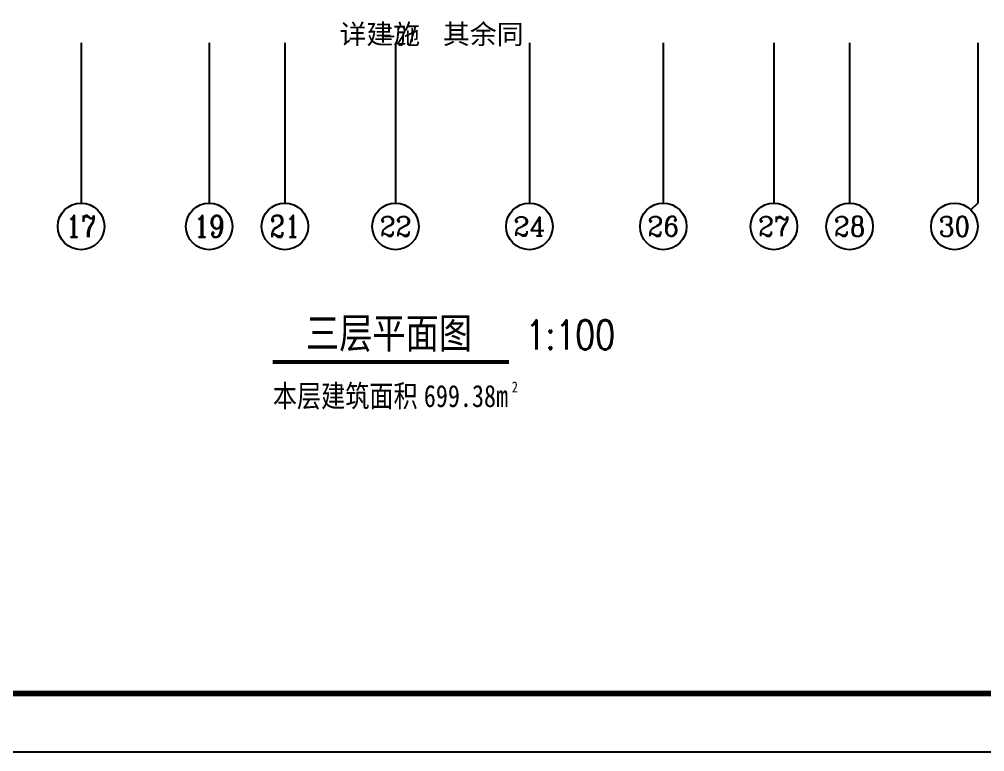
# Model space of a CAD drawing. Header units: metres. Extents: x -2059701 to -1976317, y -1316185 to -1264697.
# Drawn here: x -2030370 to -2013789, y -1314442 to -1301871 of the extents above; entities that cross this region are included whole.
import ezdxf
from ezdxf.enums import TextEntityAlignment as Align

# ---------------------------------------------------------------- set-up
doc = ezdxf.new("R2010")
doc.units = ezdxf.units.M
for name, color, linetype in [('AXIS', 7, 'Continuous'), ('AXIS_TEXT', 7, 'Continuous'), ('DIM_SYMB', 7, 'Continuous'), ('PUB_TEXT', 7, 'Continuous'), ('PUB_TITLE', 7, 'Continuous')]:
    doc.layers.add(name, color=color, linetype=linetype)
doc.styles.add('-宋体', font='宋体1_0.ttf')
doc.styles.add('_HZTXT', font='txt.shx')
doc.styles.add('_TCH_AXIS', font='COMPLEX')
doc.styles.add('_TCH_DIM', font='SIMPLEX')
doc.styles.add('COMPLEX', font='COMPLEX')

# ---------------------------------------------------------------- blocks, each defined once
blk = doc.blocks.new('_AXISO')
blk.add_circle((0, 0), 0.5)
at = {"layer": 'AXIS_TEXT', "style": 'COMPLEX', "width": 1.041667}
blk.add_attdef('A', text='', height=0.56, dxfattribs=at).set_placement((-0.25, -0.28), (0.25, -0.28), align=Align.FIT)

msp = doc.modelspace()

# ---------------------------------------------------------------- linework, layer by layer
at = {"layer": 'AXIS'}
for p, q in [((-2029309, -1302272), (-2029309, -1305025)), ((-2027109, -1302272), (-2027109, -1305025)), ((-2025809, -1302272), (-2025809, -1305025)), ((-2023909, -1302272), (-2023909, -1305025)), ((-2021609, -1302272), (-2021609, -1305025)), ((-2019309, -1302272), (-2019309, -1305025)), ((-2017409, -1302272), (-2017409, -1305025)), ((-2016109, -1302272), (-2016109, -1305025)), ((-2013909, -1302272), (-2013909, -1305025)), ((-2014026, -1305142), (-2013909, -1305025))]:
    msp.add_line(p, q, dxfattribs=at)
at = {"layer": 'DIM_SYMB', "const_width": 70}
msp.add_lwpolyline([(-2026021, -1307752), (-2021957, -1307752)], dxfattribs=at)
at = {"layer": 'PUB_TITLE'}
msp.add_lwpolyline([(-2059701, -1314442), (-1985401, -1314442), (-1985401, -1272442), (-2059701, -1272442)], close=True, dxfattribs=at)
at = {"layer": 'PUB_TITLE', "const_width": 100}
msp.add_lwpolyline([(-2057201, -1313442), (-1986401, -1313442), (-1986401, -1273442), (-2057201, -1273442)], close=True, dxfattribs=at)

# ---------------------------------------------------------------- block references
at = {"layer": 'AXIS'}
ref = msp.add_blockref('_AXISO', (-2029309, -1305425), dxfattribs=dict(at, xscale=800, yscale=800, zscale=800))
ref.add_attrib('A', '17', dxfattribs={"layer": 'AXIS_TEXT', "height": 375.4, "style": '_TCH_AXIS'}).set_placement((-2029568, -1305612), (-2029049, -1305612), align=Align.FIT)
ref = msp.add_blockref('_AXISO', (-2027109, -1305425), dxfattribs=dict(at, xscale=800, yscale=800, zscale=800))
ref.add_attrib('A', '19', dxfattribs={"layer": 'AXIS_TEXT', "height": 375.4, "style": '_TCH_AXIS'}).set_placement((-2027368, -1305612), (-2026849, -1305612), align=Align.FIT)
ref = msp.add_blockref('_AXISO', (-2025809, -1305425), dxfattribs=dict(at, xscale=800, yscale=800, zscale=800))
ref.add_attrib('A', '21', dxfattribs={"layer": 'AXIS_TEXT', "height": 375.4, "style": '_TCH_AXIS'}).set_placement((-2026068, -1305612), (-2025549, -1305612), align=Align.FIT)
ref = msp.add_blockref('_AXISO', (-2023909, -1305425), dxfattribs=dict(at, xscale=800, yscale=800, zscale=800))
ref.add_attrib('A', '22', dxfattribs={"layer": 'AXIS_TEXT', "height": 336.3, "style": '_TCH_AXIS'}).set_placement((-2024181, -1305593), (-2023636, -1305593), align=Align.FIT)
ref = msp.add_blockref('_AXISO', (-2021609, -1305425), dxfattribs=dict(at, xscale=800, yscale=800, zscale=800))
ref.add_attrib('A', '24', dxfattribs={"layer": 'AXIS_TEXT', "height": 322.5, "style": '_TCH_AXIS'}).set_placement((-2021885, -1305586), (-2021332, -1305586), align=Align.FIT)
ref = msp.add_blockref('_AXISO', (-2019309, -1305425), dxfattribs=dict(at, xscale=800, yscale=800, zscale=800))
ref.add_attrib('A', '26', dxfattribs={"layer": 'AXIS_TEXT', "height": 336.3, "style": '_TCH_AXIS'}).set_placement((-2019581, -1305593), (-2019036, -1305593), align=Align.FIT)
ref = msp.add_blockref('_AXISO', (-2017409, -1305425), dxfattribs=dict(at, xscale=800, yscale=800, zscale=800))
ref.add_attrib('A', '27', dxfattribs={"layer": 'AXIS_TEXT', "height": 336.3, "style": '_TCH_AXIS'}).set_placement((-2017681, -1305593), (-2017136, -1305593), align=Align.FIT)
ref = msp.add_blockref('_AXISO', (-2016109, -1305425), dxfattribs=dict(at, xscale=800, yscale=800, zscale=800))
ref.add_attrib('A', '28', dxfattribs={"layer": 'AXIS_TEXT', "height": 336.3, "style": '_TCH_AXIS'}).set_placement((-2016381, -1305593), (-2015836, -1305593), align=Align.FIT)
ref = msp.add_blockref('_AXISO', (-2014309, -1305425), dxfattribs=dict(at, xscale=800, yscale=800, zscale=800))
ref.add_attrib('A', '30', dxfattribs={"layer": 'AXIS_TEXT', "height": 343.6, "style": '_TCH_AXIS'}).set_placement((-2014579, -1305597), (-2014039, -1305597), align=Align.FIT)

# ---------------------------------------------------------------- texts
at = {"layer": 'PUB_TEXT', "style": '_TCH_DIM'}
for s, p in [('详建施', (-2024869, -1302294)), ('其余同', (-2023092, -1302294))]:
    msp.add_text(s, height=337.6, dxfattribs=at).set_placement(p)
at = {"layer": 'PUB_TEXT'}
for s, height, style, width, p in [('-27', 297.5, '_TCH_DIM', 0.705882, (-2024132, -1302294)), ('三层平面图', 522.8, '-宋体', 0.8, (-2025446, -1307518)), ('1:100', 500, '_HZTXT', 0.8, (-2021677, -1307536)), ('本层建筑面积', 379.7, '-宋体', 0.8, (-2026015, -1308526)), ('2', 190, '-宋体', 0.8, (-2021910, -1308276)), ('699.38m', 379.7, '-宋体', 0.8, (-2023422, -1308526))]:
    msp.add_text(s, height=height, dxfattribs=dict(at, style=style, width=width)).set_placement(p)

doc.saveas('drawing.dxf')
